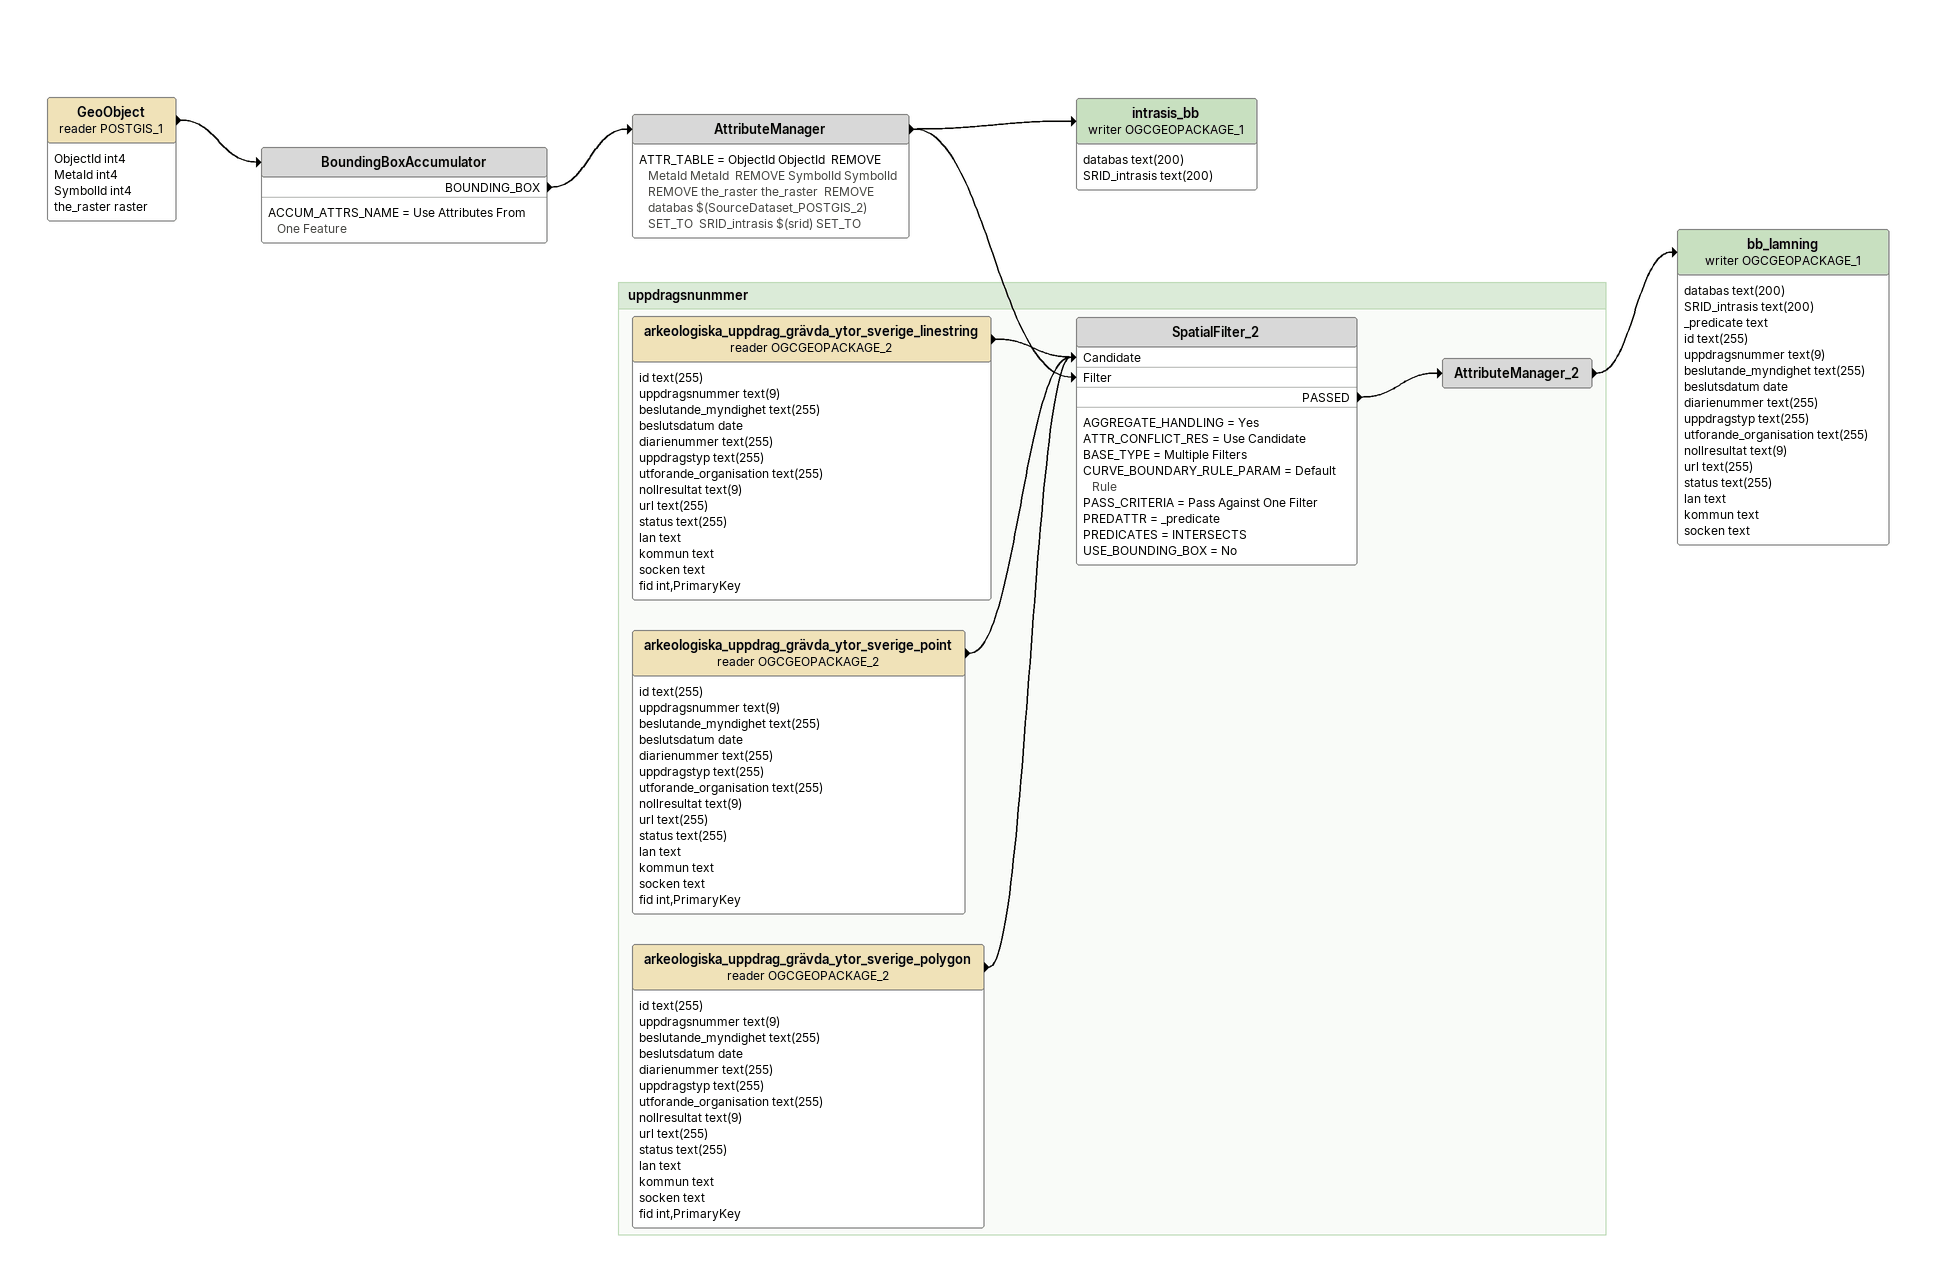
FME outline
GeoObject (reader POSTGIS_1)
    attributes: ObjectId int4, MetaId int4, SymbolId int4, the_raster raster
    -> BoundingBoxAccumulator
BoundingBoxAccumulator
    ACCUM_ATTRS_NAME = Use Attributes From One Feature
    BOUNDING_BOX -> AttributeManager
AttributeManager
    ATTR_TABLE = ObjectId ObjectId  REMOVE MetaId MetaId  REMOVE SymbolId SymbolId  REMOVE the_raster the_raster  REMOVE  databas $(SourceDataset_POSTGIS_2) SET_TO  SRID_intrasis $(srid) SET_TO
    -> SpatialFilter_2 [Filter]
    -> intrasis_bb (writer OGCGEOPACKAGE_1)
intrasis_bb (writer OGCGEOPACKAGE_1)
    attributes: databas text(200), SRID_intrasis text(200)
bb_lamning (writer OGCGEOPACKAGE_1)
    attributes: databas text(200), SRID_intrasis text(200), _predicate text, id text(255), uppdragsnummer text(9), beslutande_myndighet text(255), beslutsdatum date, diarienummer text(255), uppdragstyp text(255), utforande_organisation text(255), nollresultat text(9), url text(255), status text(255), lan text, kommun text, socken text

Bookmark: uppdragsnunmmer
arkeologiska_uppdrag_grävda_ytor_sverige_linestring (reader OGCGEOPACKAGE_2)
    attributes: id text(255), uppdragsnummer text(9), beslutande_myndighet text(255), beslutsdatum date, diarienummer text(255), uppdragstyp text(255), utforande_organisation text(255), nollresultat text(9), url text(255), status text(255), lan text, kommun text, socken text, fid int,PrimaryKey
    -> SpatialFilter_2 [Candidate]
arkeologiska_uppdrag_grävda_ytor_sverige_point (reader OGCGEOPACKAGE_2)
    attributes: id text(255), uppdragsnummer text(9), beslutande_myndighet text(255), beslutsdatum date, diarienummer text(255), uppdragstyp text(255), utforande_organisation text(255), nollresultat text(9), url text(255), status text(255), lan text, kommun text, socken text, fid int,PrimaryKey
    -> SpatialFilter_2 [Candidate]
arkeologiska_uppdrag_grävda_ytor_sverige_polygon (reader OGCGEOPACKAGE_2)
    attributes: id text(255), uppdragsnummer text(9), beslutande_myndighet text(255), beslutsdatum date, diarienummer text(255), uppdragstyp text(255), utforande_organisation text(255), nollresultat text(9), url text(255), status text(255), lan text, kommun text, socken text, fid int,PrimaryKey
    -> SpatialFilter_2 [Candidate]
SpatialFilter_2
    AGGREGATE_HANDLING = Yes
    ATTR_CONFLICT_RES = Use Candidate
    BASE_TYPE = Multiple Filters
    CURVE_BOUNDARY_RULE_PARAM = Default Rule
    PASS_CRITERIA = Pass Against One Filter
    PREDATTR = _predicate
    PREDICATES = INTERSECTS
    USE_BOUNDING_BOX = No
    PASSED -> AttributeManager_2
AttributeManager_2
    -> bb_lamning (writer OGCGEOPACKAGE_1)
